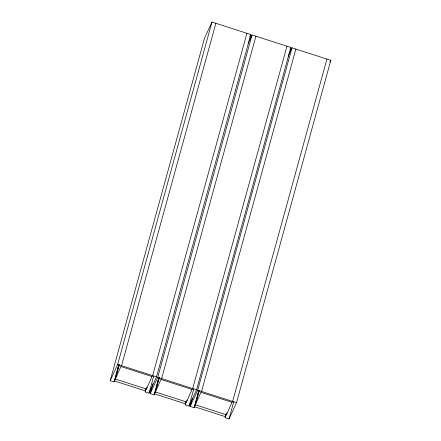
<?xml version="1.0" encoding="UTF-8"?>
<svg xmlns="http://www.w3.org/2000/svg" width="441" height="441" viewBox="0 0 441 441"><rect width="100%" height="100%" fill="white"/><g stroke="black" fill="none" stroke-linecap="round" stroke-linejoin="round"><path stroke-width="0.66" d="M121.484 365.308L114.07 381.923L110.184 380.671L204.486 38.323L211.983 22.05L250.802 34.552L156.505 376.901L149.003 393.179L145.122 391.928L146.021 388.675M110.184 380.671L117.686 364.398L211.983 22.05M114.07 381.923L118.844 364.597M118.271 367.314L114.511 380.963L145.563 390.969L146.103 389.017M121.567 365.65L215.864 23.301M117.83 368.274L119.153 365.402L115.393 379.051L146.445 389.056L146.985 387.104M146.445 389.056L152.542 375.308M152.625 375.649L246.921 33.307M149.003 393.179L153.755 375.925M161.538 378.207L154.124 394.827L150.238 393.576L152.983 383.62M150.238 393.576L157.74 377.298L252.037 34.955L290.856 47.457L196.559 389.805L189.057 406.078L185.176 404.827L186.069 401.58M154.124 394.827L158.892 377.496M158.325 380.219L154.565 393.868L185.617 403.873L186.334 401.271M161.621 378.549L255.918 36.201M157.884 381.173L159.207 378.301L155.447 391.955L186.499 401.955L187.039 400.009M186.499 401.955L192.59 388.212M192.673 388.554L286.975 46.206M189.057 406.078L193.808 388.83M201.498 391.079L194.079 407.693L190.198 406.448L192.392 398.482M190.198 406.448L197.695 390.169L291.997 47.821L330.816 60.329L236.514 402.677L229.017 418.95L225.136 417.699L226.029 414.452M194.079 407.693L198.852 390.368M198.279 393.091L194.52 406.74L225.577 416.739L226.294 414.143M201.581 391.421L295.878 49.072M197.838 394.045L199.161 391.173L195.402 404.821L226.459 414.827L226.994 412.875M226.459 414.827L232.55 401.084M232.633 401.426L326.93 59.077M229.017 418.95L233.769 401.701M249.689 36.967L250.802 34.552M248.151 43.389L252.037 34.955M118.293 366.576L119.142 364.74M290.024 49.265L290.856 47.457M288.105 56.261L291.997 47.821M145.122 391.928L145.563 390.969M158.347 379.481L159.477 377.027M329.978 62.137L330.816 60.329M185.176 404.827L185.617 403.873M198.307 392.352L199.156 390.511M225.136 417.699L225.577 416.739M117.686 364.398L156.505 376.901M157.74 377.298L196.559 389.805M197.695 390.169L236.514 402.677M121.126 366.603L152.184 376.608M161.18 379.508L192.232 389.513M201.14 392.38L232.192 402.385"/></g></svg>
